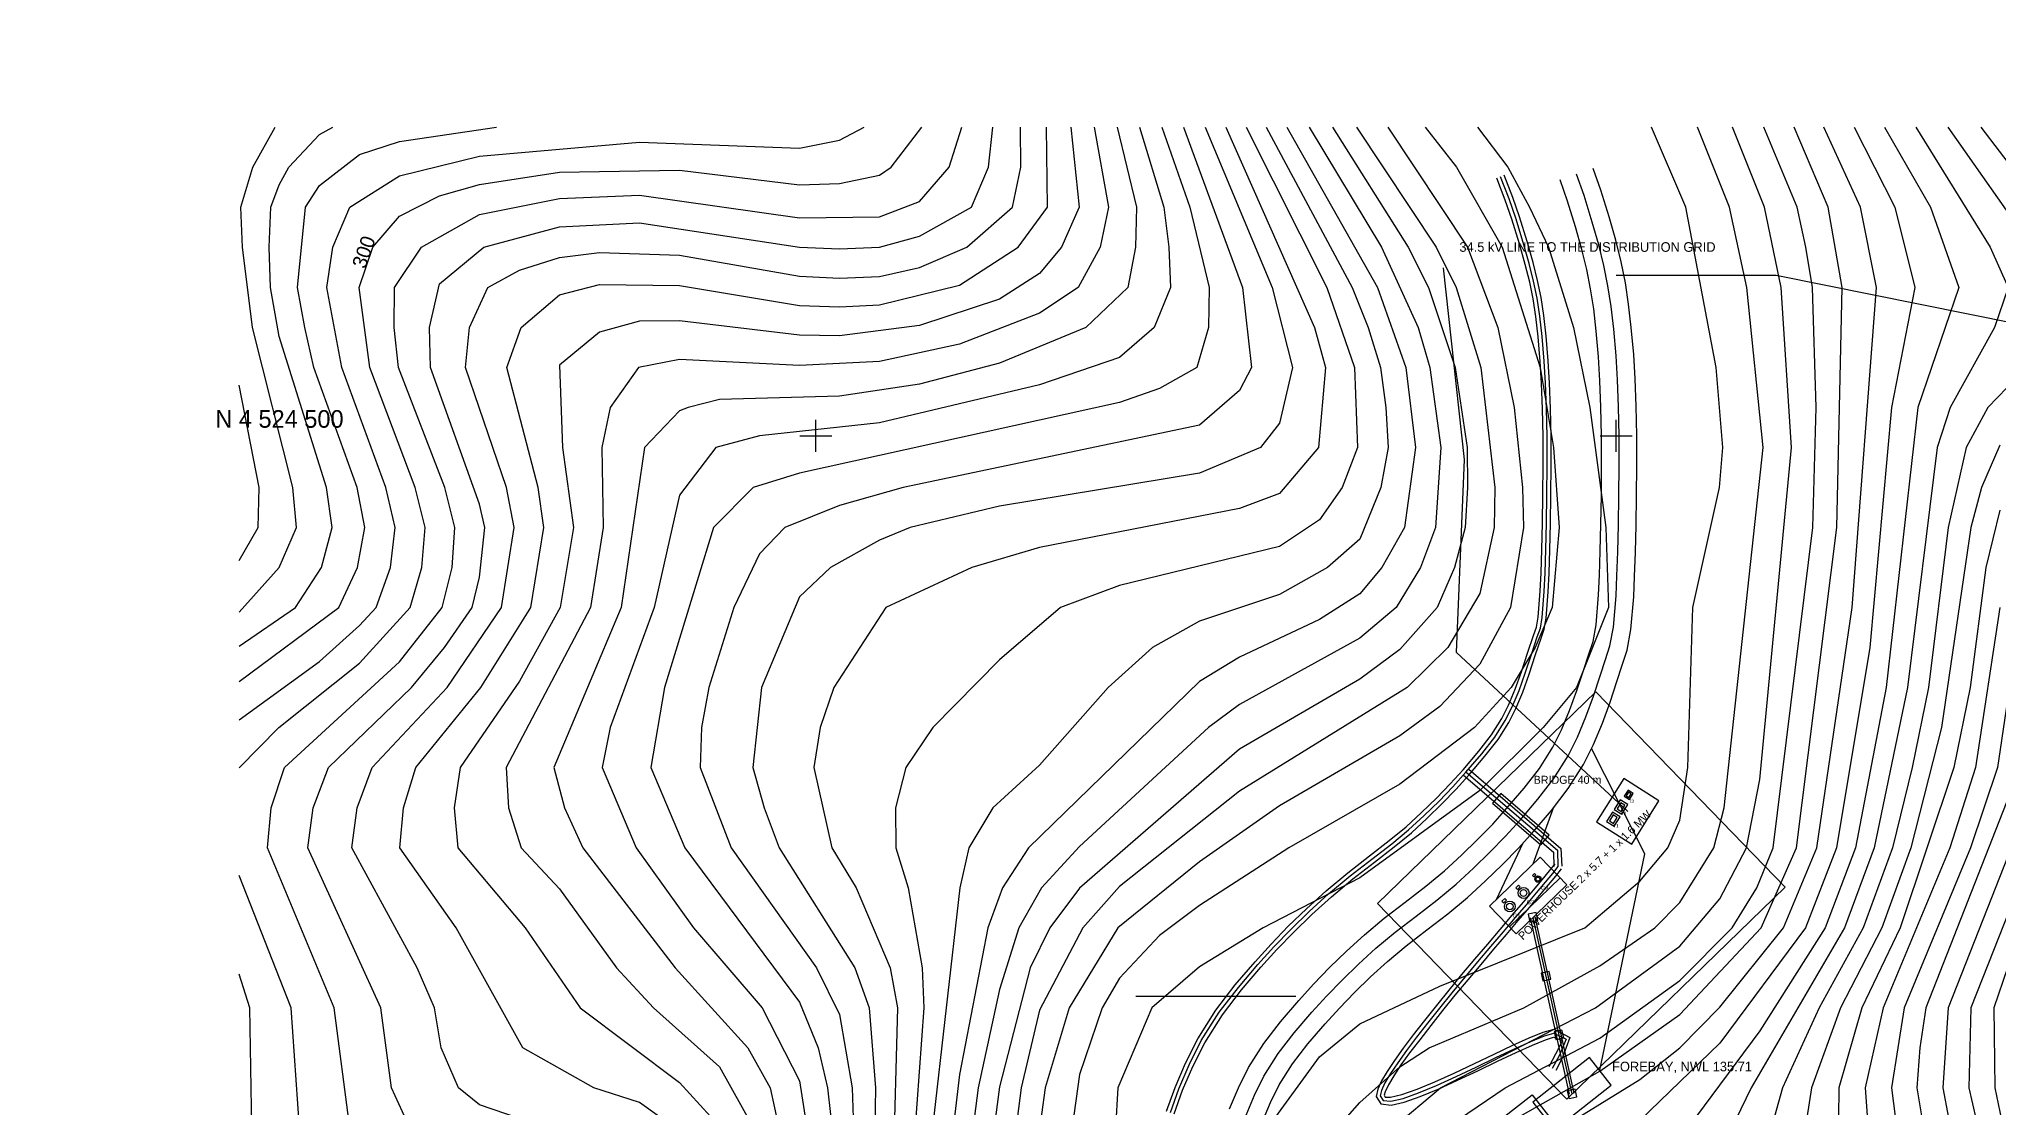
# Model space of a CAD drawing. Header units: metres. Extents: x 487515 to 493460, y 4520543 to 4524748.
# Drawn here: x 487515 to 488739, y 4524080 to 4524748 of the extents above; entities that cross this region are included whole.
import ezdxf
from ezdxf.enums import TextEntityAlignment as Align

# ---------------------------------------------------------------- set-up
doc = ezdxf.new("R2010")
doc.units = ezdxf.units.M
for name, color, linetype in [('CARRIAGEWAY-EDGE', 41, 'Continuous'), ('EOT-CRANE-RAIL', 8, 'Continuous'), ('EXPROPRIATION-BOUNDARY', 1, 'Continuous'), ('GENERATING-UNITS', 1, 'Continuous'), ('GRID-COORDINATES', 8, 'Continuous'), ('HEADRACE-CHANNEL', 5, 'Continuous'), ('OHL-34.5KV', 6, 'Continuous'), ('PENSTOCK', 6, 'Continuous'), ('POWERHOUSE-BUILDING', 2, 'Continuous'), ('RIVER-AXIS', 150, 'Continuous'), ('RIVER-WATER-EDGE', 150, 'Continuous'), ('ROAD-ACCESS', 41, 'Continuous'), ('SPILLWAY-CHANNEL', 5, 'Continuous'), ('STEP-UP-TRANSFORMERS', 2, 'Continuous'), ('STREAM', 150, 'Continuous'), ('SWITCHYARD-FENCE', 3, 'Continuous'), ('TAILRACE', 5, 'Continuous'), ('TOPO-CONTOUR-MAJOR', 8, 'Continuous'), ('TOPO-CONTOUR-MINOR', 252, 'Continuous'), ('TOPO-TEXT', 8, 'Continuous')]:
    doc.layers.add(name, color=color, linetype=linetype)

# ---------------------------------------------------------------- blocks, each defined once
blk = doc.blocks.new('ANCHOR_BLOCK')
blk.add_lwpolyline([(-2.5, -2.5), (2.5, -2.5), (2.5, 2.5), (-2.5, 2.5)], close=True)
blk = doc.blocks.new('GENERATOR_UNIT_5.7MW_FRANCIS')
blk.add_lwpolyline([(-1.2, 4.2), (1.2, 4.2), (1.2, 5.8), (-1.2, 5.8)], close=True)
for radius in [3.4, 2.1]:
    blk.add_circle((0, 0), radius)
blk = doc.blocks.new('GENERATOR_UNIT_1.6MW_FRANCIS')
blk.add_lwpolyline([(-0.8, 2.8), (0.8, 2.8), (0.8, 4), (-0.8, 4)], close=True)
for radius in [2, 1.2]:
    blk.add_circle((0, 0), radius)
blk = doc.blocks.new('TRAFO_6.3-34.5KV_8MVA')
for points in [[(-3.5, -2.75), (3.5, -2.75), (3.5, 2.75), (-3.5, 2.75)], [(-2.25, -1.5), (2.25, -1.5), (2.25, 1.5), (-2.25, 1.5)]]:
    blk.add_lwpolyline(points, close=True)
blk = doc.blocks.new('TRAFO_6.3-34.5KV_2MVA')
for points in [[(-2.25, -1.9), (2.25, -1.9), (2.25, 1.9), (-2.25, 1.9)], [(-1.4, -1), (1.4, -1), (1.4, 1), (-1.4, 1)]]:
    blk.add_lwpolyline(points, close=True)
blk = doc.blocks.new('ROAD_BRIDGE_40M')
blk.add_lwpolyline([(-4, -20), (4, -20), (4, 20), (-4, 20)], close=True)

msp = doc.modelspace()

# ---------------------------------------------------------------- linework, layer by layer
at = {"layer": 'CARRIAGEWAY-EDGE'}
for points in [[(488219.1, 4524078.1), (488224.5, 4524093), (488230.9, 4524108.1), (488238.7, 4524123.4), (488250, 4524141.3), (488262, 4524157), (488274.4, 4524171.4), (488284.4, 4524182.5), (488295.2, 4524193.6), (488306.5, 4524204.6), (488318.8, 4524215.8), (488332.3, 4524227.1), (488346, 4524237.6), (488358.3, 4524247.1), (488368.8, 4524255.8), (488378.4, 4524264.6), (488387.7, 4524273.6), (488396.3, 4524282.5), (488404.4, 4524291.4), (488414.3, 4524302.9), (488422.2, 4524313.1), (488428.7, 4524323.4), (488432.8, 4524331.7), (488437, 4524341.7), (488441, 4524352.6), (488444.9, 4524364.8), (488448.4, 4524375.2), (488450.2, 4524380.5), (488451.4, 4524386.7), (488452.6, 4524402.9), (488453.1, 4524414.4), (488453.6, 4524429), (488454, 4524445.4), (488454.3, 4524463.1), (488454.4, 4524481.4), (488454.4, 4524499.5), (488454.1, 4524516.8), (488453.5, 4524532.7), (488452.6, 4524546.4), (488451.3, 4524561.7), (488449.8, 4524574.5), (488448.1, 4524585.5), (488446.1, 4524595.9), (488443.3, 4524607), (488439.6, 4524619.9), (488434.9, 4524635.2), (488430.7, 4524647.1), (488425.4, 4524660.9)], [(488223.8, 4524076.5), (488229.2, 4524091.2), (488235.5, 4524106), (488243, 4524120.9), (488254.1, 4524138.4), (488265.9, 4524153.9), (488278.1, 4524168.1), (488288, 4524179.1), (488298.7, 4524190), (488309.9, 4524200.9), (488322.1, 4524212), (488335.5, 4524223.2), (488349, 4524233.7), (488361.4, 4524243.2), (488372.1, 4524252), (488381.8, 4524260.9), (488391.2, 4524270), (488399.9, 4524279.1), (488408.1, 4524288.1), (488418.1, 4524299.8), (488426.3, 4524310.3), (488433, 4524320.9), (488437.4, 4524329.6), (488441.7, 4524339.9), (488445.7, 4524351), (488449.6, 4524363.3), (488453.1, 4524373.6), (488455.1, 4524379.3), (488456.3, 4524386.1), (488457.6, 4524402.6), (488458.1, 4524414.2), (488458.6, 4524428.8), (488459, 4524445.3), (488459.3, 4524463.1), (488459.4, 4524481.4), (488459.4, 4524499.6), (488459.1, 4524517), (488458.5, 4524532.9), (488457.6, 4524546.8), (488456.3, 4524562.2), (488454.8, 4524575.1), (488453.1, 4524586.4), (488450.9, 4524597), (488448.1, 4524608.3), (488444.4, 4524621.4), (488439.6, 4524636.7), (488435.4, 4524648.9), (488430.1, 4524662.7)], [(488408, 4524291.8), (488465.5, 4524242.2), (488466.2, 4524231.1)], [(488404.7, 4524288), (488461, 4524240), (488461.2, 4524230.9)], [(488461.7, 4524232.6), (488458.2, 4524228.2), (488453.7, 4524222.7), (488448.2, 4524216.1), (488441.9, 4524208.7), (488434.9, 4524200.5), (488427.4, 4524191.7), (488419.6, 4524182.5), (488411.6, 4524173), (488403.5, 4524163.4), (488395.5, 4524153.7), (488387.7, 4524144.1), (488380.2, 4524134.8), (488373.3, 4524125.9), (488367, 4524117.5), (488361.5, 4524109.8), (488356.9, 4524102.9), (488353.4, 4524097), (488351.1, 4524091.9), (488350.2, 4524087.3), (488353, 4524082.7), (488359.5, 4524081.9), (488367.6, 4524083.7), (488377.5, 4524087.2), (488388.8, 4524091.9), (488401, 4524097.4), (488413.6, 4524103.4), (488426, 4524109.3), (488437.6, 4524114.8), (488447.8, 4524119.4), (488456, 4524122.8), (488460.9, 4524124.3), (488466.5, 4524122.3), (488462.1, 4524113.8), (488457.9, 4524105.9)], [(488465.7, 4524229.5), (488462.1, 4524225), (488457.5, 4524219.5), (488452, 4524212.9), (488445.7, 4524205.4), (488438.7, 4524197.3), (488431.3, 4524188.5), (488423.4, 4524179.3), (488415.4, 4524169.8), (488407.3, 4524160.2), (488399.3, 4524150.5), (488391.6, 4524141), (488384.2, 4524131.7), (488377.3, 4524122.8), (488371, 4524114.6), (488365.6, 4524107), (488361.2, 4524100.3), (488357.9, 4524094.6), (488355.8, 4524090.3), (488355.1, 4524088.1), (488355.7, 4524086.9), (488359.1, 4524086.9), (488366.2, 4524088.5), (488375.7, 4524091.8), (488386.8, 4524096.5), (488398.9, 4524101.9), (488411.5, 4524107.9), (488423.8, 4524113.8), (488435.5, 4524119.3), (488445.8, 4524124), (488454.4, 4524127.5), (488461.3, 4524129.3), (488471.1, 4524124.1), (488466.6, 4524111.6), (488462.3, 4524103.6)]]:
    msp.add_lwpolyline(points, dxfattribs=at)
at = {"layer": 'EOT-CRANE-RAIL'}
msp.add_line((488433.4, 4524193.3), (488465, 4524223.9), dxfattribs=at)
at = {"layer": 'EXPROPRIATION-BOUNDARY'}
msp.add_lwpolyline([(488469.3, 4524085.7), (488605.7, 4524218), (488487.3, 4524340), (488350.9, 4524207.8)], close=True, dxfattribs=at)
msp.add_lwpolyline([(488428.6, 4524073.6), (488447.5, 4524088.4), (488466, 4524064.9)], dxfattribs=at)
at = {"layer": 'GRID-COORDINATES'}
for p, q in [((488000, 4524490), (488000, 4524510)), ((488500, 4524490), (488500, 4524510)), ((487990, 4524500), (488010, 4524500)), ((488490, 4524500), (488510, 4524500))]:
    msp.add_line(p, q, dxfattribs=at)
at = {"layer": 'HEADRACE-CHANNEL'}
msp.add_lwpolyline([(488461.6, 4524066.5), (488496.9, 4524094.4), (488483.3, 4524111.6), (488448, 4524083.7)], close=True, dxfattribs=at)
at = {"layer": 'OHL-34.5KV'}
msp.add_lwpolyline([(488507.3, 4524265.4), (488400.2, 4524364.7), (488405.2, 4524485.1), (488392.1, 4524604.9)], dxfattribs=at)
at = {"layer": 'PENSTOCK'}
for p, q in [((488471, 4524088.7), (488446.6, 4524198.9)), ((488472.5, 4524089), (488448.1, 4524199.2)), ((488473.9, 4524089.4), (488449.5, 4524199.6))]:
    msp.add_line(p, q, dxfattribs=at)
at = {"layer": 'POWERHOUSE-BUILDING'}
msp.add_lwpolyline([(488437.6, 4524189), (488469.2, 4524219.6), (488452.5, 4524236.8), (488420.9, 4524206.2)], close=True, dxfattribs=at)
at = {"layer": 'RIVER-AXIS'}
msp.add_lwpolyline([(488268.8, 4524075.6), (488274.1, 4524088.2), (488280, 4524100), (488288.9, 4524114.1), (488298.9, 4524127), (488310, 4524140), (488319.1, 4524150), (488328.8, 4524160), (488339.1, 4524170), (488350, 4524180), (488362, 4524190), (488375, 4524200), (488388, 4524210), (488400, 4524220), (488410.9, 4524230), (488421.2, 4524240), (488430.9, 4524250), (488440, 4524260), (488451.1, 4524273), (488461.1, 4524285.9), (488470, 4524300), (488475.9, 4524311.8), (488481.2, 4524324.4), (488485.9, 4524337.3), (488490, 4524350), (488493.4, 4524360.2), (488496.2, 4524368.8), (488498.4, 4524380.5), (488500, 4524400), (488500.5, 4524412.6), (488501.1, 4524427.6), (488501.5, 4524444.4), (488501.8, 4524462.6), (488501.9, 4524481.3), (488501.9, 4524500), (488501.5, 4524518.1), (488500.9, 4524535), (488500, 4524550), (488498.5, 4524566.5), (488496.9, 4524580.8), (488494.9, 4524593.7), (488492.4, 4524606.3), (488489.2, 4524619.2), (488485.1, 4524633.5), (488480, 4524650), (488475.3, 4524663.4)], dxfattribs=at)
at = {"layer": 'RIVER-WATER-EDGE'}
for points in [[(488258.5, 4524079.6), (488264.1, 4524092.8), (488270.4, 4524105.4), (488279.9, 4524120.4), (488290.4, 4524134), (488301.7, 4524147.3), (488311, 4524157.5), (488321, 4524167.8), (488331.5, 4524178), (488342.8, 4524188.3), (488355.2, 4524198.6), (488368.3, 4524208.7), (488381.1, 4524218.6), (488392.8, 4524228.3), (488403.4, 4524238), (488413.5, 4524247.8), (488422.9, 4524257.5), (488431.7, 4524267.3), (488442.6, 4524279.9), (488452.1, 4524292.2), (488460.4, 4524305.4), (488466, 4524316.4), (488471, 4524328.4), (488475.5, 4524340.8), (488479.6, 4524353.4), (488483, 4524363.6), (488485.6, 4524371.5), (488487.5, 4524381.9), (488489, 4524400.7), (488489.6, 4524413), (488490.1, 4524427.9), (488490.5, 4524444.7), (488490.8, 4524462.7), (488490.9, 4524481.3), (488490.9, 4524499.9), (488490.5, 4524517.8), (488489.9, 4524534.4), (488489, 4524549.2), (488487.6, 4524565.4), (488486, 4524579.3), (488484.1, 4524591.8), (488481.7, 4524603.9), (488478.6, 4524616.4), (488474.6, 4524630.4), (488469.6, 4524646.6), (488465, 4524659.8)], [(488279, 4524071.6), (488284, 4524083.6), (488289.6, 4524094.6), (488297.9, 4524107.8), (488307.4, 4524120.1), (488318.3, 4524132.7), (488327.1, 4524142.5), (488336.5, 4524152.2), (488346.6, 4524162), (488357.2, 4524171.7), (488368.9, 4524181.4), (488381.7, 4524191.3), (488394.8, 4524201.4), (488407.2, 4524211.7), (488418.5, 4524222), (488429, 4524232.2), (488439, 4524242.5), (488448.3, 4524252.7), (488459.6, 4524266), (488470.1, 4524279.6), (488479.6, 4524294.6), (488485.9, 4524307.2), (488491.5, 4524320.4), (488496.3, 4524333.7), (488500.4, 4524346.6), (488503.9, 4524356.7), (488506.9, 4524366), (488509.3, 4524379), (488511, 4524399.3), (488511.5, 4524412.1), (488512.1, 4524427.2), (488512.5, 4524444.2), (488512.8, 4524462.4), (488512.9, 4524481.3), (488512.9, 4524500.1), (488512.5, 4524518.4), (488511.9, 4524535.5), (488511, 4524550.8), (488509.5, 4524567.6), (488507.8, 4524582.2), (488505.8, 4524595.6), (488503.2, 4524608.7), (488499.8, 4524622.1), (488495.7, 4524636.7), (488490.4, 4524653.4), (488485.7, 4524667)]]:
    msp.add_lwpolyline(points, dxfattribs=at)
at = {"layer": 'ROAD-ACCESS'}
for points in [[(488221.5, 4524077.3), (488226.9, 4524092.1), (488233.2, 4524107.1), (488240.8, 4524122.2), (488252, 4524139.9), (488264, 4524155.4), (488276.2, 4524169.8), (488286.2, 4524180.8), (488296.9, 4524191.8), (488308.2, 4524202.8), (488320.4, 4524213.9), (488333.9, 4524225.1), (488347.5, 4524235.6), (488359.8, 4524245.1), (488370.4, 4524253.9), (488380.1, 4524262.8), (488389.4, 4524271.8), (488398.1, 4524280.8), (488406.2, 4524289.8), (488416.2, 4524301.4), (488424.2, 4524311.7), (488430.8, 4524322.2), (488435.1, 4524330.7), (488439.4, 4524340.8), (488443.3, 4524351.8), (488447.3, 4524364.1), (488450.7, 4524374.4), (488452.7, 4524379.9), (488453.8, 4524386.4), (488455.1, 4524402.8), (488455.6, 4524414.3), (488456.1, 4524428.9), (488456.5, 4524445.4), (488456.8, 4524463.1), (488456.9, 4524481.4), (488456.9, 4524499.5), (488456.6, 4524516.9), (488456, 4524532.8), (488455.1, 4524546.6), (488453.8, 4524561.9), (488452.3, 4524574.8), (488450.6, 4524585.9), (488448.5, 4524596.5), (488445.7, 4524607.7), (488442, 4524620.7), (488437.3, 4524635.9), (488433.1, 4524648), (488427.8, 4524661.8)], [(488406.4, 4524289.9), (488463.3, 4524241.1), (488463.7, 4524231)], [(488463.7, 4524231), (488460.2, 4524226.6), (488455.6, 4524221.1), (488450.1, 4524214.5), (488443.8, 4524207.1), (488436.8, 4524198.9), (488429.4, 4524190.1), (488421.5, 4524180.9), (488413.5, 4524171.4), (488405.4, 4524161.8), (488397.4, 4524152.1), (488389.6, 4524142.5), (488382.2, 4524133.2), (488375.3, 4524124.4), (488369, 4524116), (488363.6, 4524108.4), (488359.1, 4524101.6), (488355.6, 4524095.8), (488353.5, 4524091.1), (488352.7, 4524087.7), (488354.4, 4524084.8), (488359.3, 4524084.4), (488366.9, 4524086.1), (488376.6, 4524089.5), (488387.8, 4524094.2), (488400, 4524099.7), (488412.5, 4524105.6), (488424.9, 4524111.6), (488436.5, 4524117.1), (488446.8, 4524121.7), (488455.2, 4524125.1), (488461.1, 4524126.8), (488468.8, 4524123.2), (488464.4, 4524112.7), (488460.1, 4524104.7)]]:
    msp.add_lwpolyline(points, dxfattribs=at)
at = {"layer": 'SPILLWAY-CHANNEL'}
msp.add_lwpolyline([(488489.7, 4524102.7), (488517.9, 4524238.8), (488484.6, 4524304.6)], dxfattribs=at)
at = {"layer": 'STREAM'}
for points in [[(488850, 4524550), (488775, 4524562.5), (488750, 4524570), (488600, 4524600), (488500, 4524600)], [(488200, 4524150), (488300, 4524150)]]:
    msp.add_lwpolyline(points, dxfattribs=at)
at = {"layer": 'SWITCHYARD-FENCE'}
msp.add_lwpolyline([(488509.8, 4524245), (488526.8, 4524272), (488504.9, 4524285.9), (488487.8, 4524258.9)], close=True, dxfattribs=at)
at = {"layer": 'TAILRACE'}
for p, q in [((488448.2, 4524232.7), (488460.9, 4524267.6)), ((488425.2, 4524210.4), (488442, 4524245.8))]:
    msp.add_line(p, q, dxfattribs=at)
at = {"layer": 'TOPO-CONTOUR-MAJOR'}
for points in [[(487639.8, 4524292.5), (487664.4, 4524317.7), (487714.8, 4524357.9), (487746.6, 4524392.7), (487753.8, 4524417.7), (487755.9, 4524442.7), (487749.7, 4524467.7), (487721.4, 4524542.7), (487714.6, 4524592.7), (487723.3, 4524617.7), (487739.8, 4524637.2), (487764.8, 4524649.9), (487789.8, 4524657), (487839.8, 4524664.6), (487914.8, 4524665.9), (487989.8, 4524656.8), (488014.8, 4524657.5), (488039.8, 4524662.8), (488047, 4524667.7), (488066.3, 4524692.7)], [(488159.3, 4524692.7), (488164.6, 4524642.7), (488153.4, 4524617.7), (488139.8, 4524601.4), (488114.8, 4524585.4), (488064.8, 4524568.8), (488014.8, 4524562.5), (487989.8, 4524562.8), (487914.8, 4524571.8), (487889.8, 4524571.5), (487864.8, 4524564.8), (487839.8, 4524544), (487841.8, 4524492.7), (487848.5, 4524442.7), (487840.2, 4524392.7), (487814.8, 4524346.8), (487777.8, 4524292.7), (487774.1, 4524267.7), (487776.3, 4524242.7), (487818.3, 4524192.7), (487852.8, 4524142.7), (487914.8, 4524096.1), (487940.6, 4524067.7)], [(488229.7, 4524692.7), (488266.5, 4524592.7), (488272.3, 4524542.7), (488264.8, 4524528.2), (488239.8, 4524506.7), (488054.6, 4524467.7), (488014.8, 4524456.5), (487980.6, 4524442.7), (487964.8, 4524426.3), (487948.8, 4524392.7), (487933.1, 4524342.7), (487928.6, 4524317.7), (487927.8, 4524292.7), (487947.2, 4524242.7), (488000.4, 4524167.7), (488014.8, 4524138.5), (488022.7, 4524092.7), (488024.3, 4524042.7)], [(488294.3, 4524692.7), (488351, 4524592.7), (488368.7, 4524542.7), (488374.6, 4524492.7), (488367.8, 4524442.7), (488353.6, 4524417.7), (488339.8, 4524401.2), (488314.8, 4524385.2), (488264.8, 4524361.8), (488239.8, 4524346.5), (488132.8, 4524242.7), (488116.7, 4524217.7), (488107.5, 4524192.7), (488089.8, 4524101), (488082.9, 4524042.7)], [(488380.8, 4524692.7), (488400.4, 4524667.7), (488428.9, 4524617.7), (488452.5, 4524542.7), (488461, 4524492.7), (488464.5, 4524442.7), (488460, 4524392.7), (488449.5, 4524367.7), (488434.4, 4524342.7), (488411.5, 4524317.7), (488364.8, 4524282.3), (488295.5, 4524242.7), (488239.8, 4524206.6), (488214.8, 4524187.8), (488189.8, 4524161.3), (488178.9, 4524142.7), (488164.8, 4524101.1), (488156.7, 4524042.7)], [(488326, 4524067.7), (488339.8, 4524083.5), (488364.8, 4524105.9), (488383.3, 4524117.7), (488442.4, 4524142.7), (488489.8, 4524169), (488524.2, 4524192.7), (488539.8, 4524208.5), (488561, 4524242.7), (488567.5, 4524267.7), (488591.8, 4524492.7), (488581.7, 4524592.7), (488570.9, 4524642.7), (488550.9, 4524692.7)], [(488648.7, 4524692.7), (488674.2, 4524642.7), (488686.7, 4524592.7), (488672.1, 4524517.7), (488658.6, 4524367.7), (488637.7, 4524242.7), (488618.3, 4524192.7), (488564.8, 4524120.6), (488514.8, 4524072.3)], [(487639.8, 4524422.1), (487651.6, 4524442.7), (487652.1, 4524467.7), (487639.8, 4524531.6)], [(488739.8, 4524453.6), (488731, 4524417.7), (488721.2, 4524342.7), (488711, 4524292.7), (488677.5, 4524192.7), (488653.6, 4524142.7), (488639.2, 4524092.7), (488638.4, 4524017.7), (488625.9, 4523942.7), (488638.7, 4523892.7), (488665.6, 4523842.7), (488739.8, 4523746.2)], [(488781, 4524292.7), (488721.6, 4524142.7), (488720.4, 4524092.7), (488731.8, 4524042.7), (488738.5, 4523992.7), (488743.5, 4523892.7)], [(487677.3, 4524067.7), (487672.1, 4524142.7), (487639.8, 4524225.3)]]:
    msp.add_lwpolyline(points, dxfattribs=at)
at = {"layer": 'TOPO-CONTOUR-MINOR'}
for points in [[(487639.8, 4524322.6), (487689.8, 4524359.1), (487714.8, 4524381.4), (487725.3, 4524392.7), (487734.2, 4524417.7), (487737.1, 4524442.7), (487731.4, 4524467.7), (487703.8, 4524542.7), (487694.5, 4524592.7), (487698.2, 4524617.7), (487708.8, 4524642.7), (487739.8, 4524662.3), (487789.8, 4524674.6), (487889.8, 4524683.4), (487989.8, 4524679.6), (488014.8, 4524684.7), (488030.2, 4524692.7)], [(487639.8, 4524346.6), (487701.9, 4524392.7), (487713.6, 4524417.7), (487718.2, 4524442.7), (487713.4, 4524467.7), (487686.4, 4524542.7), (487680.7, 4524567.7), (487676.2, 4524592.7), (487681.2, 4524642.7), (487689.8, 4524656.4), (487714.8, 4524675.7), (487739.8, 4524683.8), (487800.5, 4524692.7)], [(487639.8, 4524368.6), (487675, 4524392.7), (487691.1, 4524417.7), (487697.9, 4524442.7), (487694.2, 4524467.7), (487664.8, 4524561.9), (487659.3, 4524592.7), (487658.5, 4524617.7), (487659.4, 4524642.7), (487664.8, 4524656.8), (487670.8, 4524667.7), (487689.8, 4524688.1), (487698.3, 4524692.7)], [(487639.8, 4524389.8), (487664.8, 4524417.7), (487675.5, 4524442.7), (487673.3, 4524467.7), (487648, 4524567.7), (487641.7, 4524617.7), (487640.7, 4524642.7), (487648.2, 4524667.7), (487662.2, 4524692.7)], [(487708.8, 4524067.7), (487699, 4524142.7), (487657.5, 4524242.7), (487659.8, 4524267.7), (487668.1, 4524292.7), (487739.8, 4524358.9), (487766.5, 4524392.7), (487772.7, 4524417.7), (487774.5, 4524442.7), (487768.3, 4524467.7), (487739.2, 4524542.7), (487736.5, 4524567.7), (487736.8, 4524592.7), (487753.7, 4524617.7), (487789.8, 4524638.2), (487839.8, 4524648.2), (487889.8, 4524650.2), (487989.8, 4524636.2), (488039.8, 4524636.8), (488064.8, 4524646.3), (488083.4, 4524667.7), (488091.2, 4524692.7)], [(487746.4, 4524067.7), (487734.8, 4524092.7), (487728.2, 4524142.7), (487682.7, 4524242.7), (487686, 4524267.7), (487695.6, 4524292.7), (487747.4, 4524342.7), (487768.1, 4524367.7), (487785.2, 4524392.7), (487789.8, 4524411.6), (487793.1, 4524442.7), (487789.8, 4524457.3), (487759.3, 4524542.7), (487758.7, 4524567.7), (487764.8, 4524595), (487792.5, 4524617.7), (487839.8, 4524630.6), (487889.8, 4524632.9), (487989.8, 4524617.9), (488014.8, 4524616.7), (488039.8, 4524617.9), (488064.8, 4524624.6), (488097.2, 4524642.7), (488107.9, 4524667.7), (488110.6, 4524692.7)], [(487814.8, 4524073.5), (487789.8, 4524082.1), (487776.8, 4524092.7), (487766, 4524117.7), (487761.8, 4524142.7), (487751, 4524167.7), (487710, 4524242.7), (487713.4, 4524267.7), (487722.7, 4524292.7), (487769.6, 4524342.7), (487803.7, 4524392.7), (487811.6, 4524442.7), (487806.8, 4524467.7), (487781.2, 4524542.7), (487783.6, 4524567.7), (487795, 4524592.7), (487814.8, 4524603.4), (487839.8, 4524611.4), (487864.8, 4524614.5), (487914.8, 4524612.7), (487989.8, 4524599.6), (488014.8, 4524598.4), (488039.8, 4524599.5), (488064.8, 4524605.1), (488094.4, 4524617.7), (488122.9, 4524642.7), (488128.1, 4524667.7), (488127.9, 4524692.7)], [(487914.8, 4524065.7), (487889.8, 4524083.5), (487861.3, 4524092.7), (487817, 4524117.7), (487775.3, 4524192.7), (487740.1, 4524242.7), (487742.3, 4524267.7), (487750, 4524292.7), (487790.7, 4524342.7), (487822, 4524392.7), (487830, 4524442.7), (487826.5, 4524467.7), (487807, 4524542.7), (487815.8, 4524567.7), (487839.8, 4524588), (487864.8, 4524594.4), (487914.8, 4524593.8), (487989.8, 4524581.3), (488014.8, 4524580.5), (488039.8, 4524581.7), (488089.8, 4524594.1), (488126.5, 4524617.7), (488144.8, 4524642.7), (488144.1, 4524692.7)], [(488173.9, 4524692.7), (488182.9, 4524642.7), (488177.6, 4524617.7), (488163.9, 4524592.7), (488139.8, 4524576.6), (488089.8, 4524557.2), (488039.8, 4524546.3), (487989.8, 4524543.9), (487914.8, 4524547.6), (487889.3, 4524542.7), (487871.6, 4524517.7), (487866.2, 4524492.7), (487867.2, 4524442.7), (487859.2, 4524392.7), (487806.5, 4524292.7), (487808, 4524267.7), (487815.9, 4524242.7), (487839.8, 4524217), (487875.4, 4524167.7), (487898.5, 4524142.7), (487939.8, 4524105.9), (487961, 4524067.7)], [(488188.2, 4524692.7), (488200.4, 4524642.7), (488199.8, 4524617.7), (488194.9, 4524592.7), (488168.8, 4524567.7), (488114.8, 4524545.4), (488064.8, 4524532.2), (488014.8, 4524524.8), (487939.8, 4524522.6), (487920.3, 4524517.7), (487914.8, 4524515.6), (487893, 4524492.7), (487878.4, 4524392.7), (487836.3, 4524292.7), (487843, 4524267.7), (487854.4, 4524242.7), (487912.2, 4524167.7), (487957.5, 4524117.7), (487971.5, 4524092.7), (487993.2, 4523992.7)], [(488202.2, 4524692.7), (488217.4, 4524642.7), (488220.5, 4524617.7), (488221.7, 4524592.7), (488211.4, 4524567.7), (488189.8, 4524548.8), (488139.8, 4524531.8), (488039.8, 4524508.1), (487964.8, 4524500), (487937.5, 4524492.7), (487914.8, 4524463), (487899, 4524392.7), (487871.5, 4524317.7), (487866.5, 4524292.7), (487887.8, 4524242.7), (487923.5, 4524192.7), (487966.4, 4524142.7), (487989.8, 4524097.1), (488006, 4523992.7)], [(488216.1, 4524692.7), (488233.6, 4524642.7), (488245.7, 4524592.7), (488245.4, 4524567.7), (488238.1, 4524542.7), (488214.8, 4524529.5), (488189.8, 4524520.7), (487989.8, 4524476.7), (487960.8, 4524467.7), (487936, 4524442.7), (487905.4, 4524342.7), (487896.9, 4524292.7), (487918.1, 4524242.7), (487989.8, 4524146.2), (488001.4, 4524117.7), (488007.4, 4524092.7), (488018.6, 4523992.7)], [(488243.2, 4524692.7), (488285.2, 4524592.7), (488297.9, 4524542.7), (488289.8, 4524507.8), (488277.9, 4524492.7), (488239.8, 4524476.6), (488114.8, 4524456.1), (488059, 4524442.7), (488039.8, 4524434.8), (488009.1, 4524417.7), (487989.8, 4524399.4), (487966.1, 4524342.7), (487960.6, 4524292.7), (487967.7, 4524267.7), (487977, 4524242.7), (488024.4, 4524167.7), (488033.3, 4524142.7), (488037.2, 4524092.7), (488036.5, 4524042.7)], [(488256.1, 4524692.7), (488311.6, 4524567.7), (488318.5, 4524542.7), (488314.1, 4524492.7), (488289.8, 4524464), (488264.8, 4524454.6), (488139.8, 4524430.2), (488097.5, 4524417.7), (488043.8, 4524392.7), (488011.2, 4524342.7), (488002.7, 4524317.7), (487998.7, 4524292.7), (488010, 4524242.7), (488025.2, 4524217.7), (488046.5, 4524167.7), (488051, 4524142.7), (488048.4, 4524042.7)], [(488268.9, 4524692.7), (488319.3, 4524592.7), (488336.5, 4524542.7), (488338.5, 4524492.7), (488328.8, 4524467.7), (488314.8, 4524447.4), (488289.8, 4524430.8), (488189.8, 4524406.4), (488152.9, 4524392.7), (488114.8, 4524360.1), (488073.1, 4524317.7), (488056.3, 4524292.7), (488049.7, 4524267.7), (488050, 4524242.7), (488057.8, 4524217.7), (488066.4, 4524167.7), (488067.4, 4524142.7), (488060.1, 4524042.7)], [(488281.4, 4524692.7), (488335.1, 4524592.7), (488345.1, 4524567.7), (488352.9, 4524542.7), (488356.1, 4524517.7), (488357.5, 4524492.7), (488353, 4524467.7), (488339.8, 4524435.5), (488319.6, 4524417.7), (488289.8, 4524400.9), (488239.8, 4524384.1), (488210.4, 4524367.7), (488182.6, 4524342.7), (488139.8, 4524294.2), (488110.5, 4524267.7), (488095.7, 4524242.7), (488090, 4524217.7), (488073, 4524067.7)], [(488308.2, 4524692.7), (488353.4, 4524617.7), (488376.4, 4524567.7), (488383.7, 4524542.7), (488390.6, 4524492.7), (488387.2, 4524442.7), (488377.8, 4524417.7), (488362.6, 4524392.7), (488339.8, 4524373.5), (488264.8, 4524332.1), (488245.4, 4524317.7), (488164.8, 4524243.4), (488140.9, 4524217.7), (488126.9, 4524192.7), (488114.8, 4524154.2), (488101.5, 4524092.7), (488094.9, 4524042.7)], [(488322.8, 4524692.7), (488370.2, 4524617.7), (488382.9, 4524592.7), (488399.4, 4524542.7), (488406.9, 4524492.7), (488407.2, 4524467.7), (488405.8, 4524442.7), (488399.1, 4524417.7), (488388.3, 4524392.7), (488364.8, 4524366.4), (488339.8, 4524347.9), (488264.8, 4524304.3), (488164.8, 4524217.4), (488146.2, 4524192.7), (488134, 4524167.7), (488114.8, 4524093.3), (488108, 4524042.7)], [(488337.9, 4524692.7), (488387.5, 4524617.7), (488400, 4524592.7), (488415.4, 4524542.7), (488424.3, 4524467.7), (488423.9, 4524442.7), (488414.8, 4524401.5), (488394.8, 4524367.7), (488369.5, 4524342.7), (488264.8, 4524278), (488189.8, 4524218.4), (488166.8, 4524192.7), (488139.8, 4524141.3), (488128.4, 4524092.7), (488121.8, 4524042.7)], [(488357.3, 4524692.7), (488407.2, 4524617.7), (488426.1, 4524567.7), (488436.4, 4524517.7), (488441.6, 4524467.7), (488442.1, 4524442.7), (488434, 4524392.7), (488414.8, 4524357.3), (488389.8, 4524330.8), (488364.8, 4524312.5), (488289.8, 4524268.9), (488239.8, 4524233.8), (488188.8, 4524192.7), (488158.2, 4524142.7), (488143.2, 4524092.7), (488136.5, 4524042.7)], [(488413.4, 4524692.7), (488432.4, 4524667.7), (488446, 4524642.7), (488457.7, 4524617.7), (488473.5, 4524567.7), (488483.6, 4524517.7), (488493.5, 4524442.7), (488495.3, 4524392.7), (488475.2, 4524342.7), (488454.4, 4524317.7), (488414.8, 4524278.4), (488339.8, 4524223.8), (488279.6, 4524192.7), (488239.8, 4524168.3), (488209.9, 4524142.7), (488188.7, 4524092.7), (488185.7, 4524042.7)], [(488282.4, 4524067.7), (488314.8, 4524112.1), (488339.8, 4524132.6), (488389.8, 4524156.3), (488480.4, 4524192.7), (488514.8, 4524221.8), (488532.4, 4524242.7), (488539.8, 4524260), (488544.8, 4524292.7), (488548, 4524392.7), (488564.6, 4524467.7), (488566.7, 4524492.7), (488562.6, 4524542.7), (488543.5, 4524642.7), (488522.2, 4524692.7)], [(488360.5, 4524067.7), (488390.3, 4524092.7), (488487.2, 4524142.7), (488539.8, 4524181.2), (488564.8, 4524210.7), (488581.4, 4524242.7), (488589.8, 4524285.3), (488609.6, 4524492.7), (488603.2, 4524592.7), (488592.8, 4524642.7), (488572.8, 4524692.7)], [(488389.8, 4524065.1), (488430.8, 4524092.7), (488489.8, 4524123.8), (488539.8, 4524159.7), (488572.5, 4524192.7), (488588, 4524217.7), (488598.1, 4524242.7), (488623, 4524442.7), (488625, 4524517.7), (488622.7, 4524592.7), (488618.6, 4524617.7), (488613.1, 4524642.7), (488592.3, 4524692.7)], [(488427.2, 4524067.7), (488489.8, 4524103.1), (488539.8, 4524138.5), (488590.6, 4524192.7), (488612.7, 4524242.7), (488637.9, 4524442.7), (488641.2, 4524592.7), (488632.5, 4524642.7), (488611.3, 4524692.7)], [(488439.8, 4524051.7), (488514.8, 4524098), (488539.8, 4524117.6), (488564.8, 4524143), (488604.7, 4524192.7), (488625.4, 4524242.7), (488647.6, 4524392.7), (488662.7, 4524592.7), (488652.8, 4524642.7), (488629.9, 4524692.7)], [(488687.2, 4524692.7), (488733.8, 4524617.7), (488744.9, 4524592.7), (488736.5, 4524567.7), (488708.8, 4524517.7), (488700.6, 4524492.7), (488682, 4524342.7), (488661.3, 4524242.7), (488642.7, 4524192.7), (488584.5, 4524092.7), (488564.8, 4524052.4), (488539.8, 4524024.2), (488489.8, 4523988.8), (488475.4, 4523967.7), (488468.2, 4523942.7), (488480.5, 4523917.7), (488503.2, 4523892.7), (488564.8, 4523862.1), (488614.8, 4523826.8), (488689.8, 4523750.2), (488727.7, 4523692.7), (488745, 4523642.7)], [(488667.8, 4524692.7), (488696.5, 4524642.7), (488714.2, 4524592.7), (488688.6, 4524517.7), (488668.8, 4524342.7), (488649.6, 4524242.7), (488630.6, 4524192.7), (488589.8, 4524128.4), (488544.9, 4524067.7)], [(488707.3, 4524692.7), (488759.9, 4524617.7)], [(488728, 4524692.7), (488785.1, 4524617.7)], [(488756.4, 4524542.7), (488732.2, 4524517.7), (488718.7, 4524492.7), (488707.4, 4524442.7), (488695.2, 4524342.7), (488684.9, 4524292.7), (488672.8, 4524242.7), (488654.4, 4524192.7), (488626.8, 4524142.7), (488603.9, 4524092.7), (488590, 4524042.7), (488576.4, 4524017.7), (488564.8, 4524001.3), (488532.1, 4523967.7), (488517.4, 4523942.7), (488535.9, 4523917.7), (488560.8, 4523892.7), (488589.8, 4523873.9), (488639.8, 4523825), (488714.8, 4523738.6), (488739.8, 4523696.8)], [(488739.8, 4524494.2), (488728.4, 4524467.7), (488721.6, 4524442.7), (488703.4, 4524317.7), (488684.1, 4524242.7), (488666.1, 4524192.7), (488640.3, 4524142.7), (488622, 4524092.7), (488610.5, 4524017.7), (488582.5, 4523942.7), (488605.5, 4523892.7), (488714.8, 4523759.4), (488742.6, 4523717.7)], [(488739.8, 4524392.8), (488724.6, 4524292.7), (488708.5, 4524242.7), (488666.9, 4524142.7), (488655.7, 4524092.7), (488661.1, 4524017.7), (488657.2, 4523942.7), (488664.4, 4523892.7), (488685.2, 4523842.7), (488756.1, 4523742.7)], [(488753, 4524392.7), (488738.4, 4524292.7), (488721.4, 4524242.7), (488680.1, 4524142.7), (488672, 4524092.7), (488681.6, 4524017.7), (488682.2, 4523942.7), (488686.9, 4523892.7), (488703.4, 4523842.7), (488769.9, 4523742.7)], [(488752.5, 4524292.7), (488693.5, 4524142.7), (488689.7, 4524117.7), (488688, 4524092.7), (488700.5, 4524017.7), (488704.5, 4523917.7), (488712.7, 4523867.7), (488721, 4523842.7), (488783.3, 4523742.7)], [(488766.7, 4524292.7), (488707.4, 4524142.7), (488704.2, 4524092.7), (488718.4, 4524017.7), (488725.6, 4523892.7), (488730.3, 4523867.7), (488737.8, 4523842.7), (488796.4, 4523742.7)], [(488753, 4524192.7), (488736, 4524142.7), (488736.7, 4524092.7), (488752.2, 4524017.7)], [(487647.7, 4524067.7), (487646.3, 4524142.7), (487639.8, 4524163.7)]]:
    msp.add_lwpolyline(points, dxfattribs=at)

# ---------------------------------------------------------------- block references
at = {"layer": 'GENERATING-UNITS'}
ref = msp.add_blockref('GENERATOR_UNIT_1.6MW_FRANCIS', (488451.2, 4524223.1), dxfattribs=dict(at, rotation=44.11859600341787))
ref.add_attrib('ID', 'G3', (488453.2, 4524216.1), dxfattribs={"height": 2.5})
ref = msp.add_blockref('GENERATOR_UNIT_5.7MW_FRANCIS', (488442.2, 4524214.4), dxfattribs=dict(at, rotation=44.11859600341787))
ref.add_attrib('ID', 'G2', (488444.2, 4524207.4), dxfattribs={"height": 2.5})
ref = msp.add_blockref('GENERATOR_UNIT_5.7MW_FRANCIS', (488433.6, 4524206), dxfattribs=dict(at, rotation=44.11859600341787))
ref.add_attrib('ID', 'G1', (488435.6, 4524199), dxfattribs={"height": 2.5})
at = {"layer": 'PENSTOCK', "rotation": 102.48159289463234}
for p in [(488448.1, 4524199.2), (488456.2, 4524162.5), (488464.3, 4524125.8), (488472.5, 4524089)]:
    msp.add_blockref('ANCHOR_BLOCK', p, dxfattribs=at)
at = {"layer": 'ROAD-ACCESS'}
ref = msp.add_blockref('ROAD_BRIDGE_40M', (488440.5, 4524260.6), dxfattribs=dict(at, rotation=49.39870535435992))
ref.add_attrib('ID', 'BRIDGE 40 m', (488448.5, 4524282.6), dxfattribs={"height": 5})
at = {"layer": 'STEP-UP-TRANSFORMERS'}
ref = msp.add_blockref('TRAFO_6.3-34.5KV_2MVA', (488507.9, 4524275.7), dxfattribs=dict(at, rotation=57.72435568459323))
ref.add_attrib('ID', 'T3', (488507.9, 4524270.7), dxfattribs={"height": 2})
ref = msp.add_blockref('TRAFO_6.3-34.5KV_8MVA', (488498.3, 4524260.5), dxfattribs=dict(at, rotation=57.72435568459323))
ref.add_attrib('ID', 'T1', (488498.3, 4524255.5), dxfattribs={"height": 2})
ref = msp.add_blockref('TRAFO_6.3-34.5KV_8MVA', (488503.1, 4524268.1), dxfattribs=dict(at, rotation=57.72435568459323))
ref.add_attrib('ID', 'T2', (488503.1, 4524263.1), dxfattribs={"height": 2})

# ---------------------------------------------------------------- texts
at = {"layer": 'GRID-COORDINATES'}
msp.add_text('N 4 524 500', height=11, dxfattribs=at).set_placement((487624.8, 4524505))
at = {"layer": 'HEADRACE-CHANNEL'}
msp.add_text('FOREBAY, NWL 135.71', height=6, dxfattribs=at).set_placement((488497.5, 4524103))
at = {"layer": 'OHL-34.5KV'}
msp.add_text('34.5 kV LINE TO THE DISTRIBUTION GRID', height=6, dxfattribs=at).set_placement((488402.1, 4524614.9))
at = {"layer": 'POWERHOUSE-BUILDING'}
msp.add_text('POWERHOUSE 2 x 5.7 + 1 x 1.6 MW', height=5, rotation=44.1186, dxfattribs=at).set_placement((488441.8, 4524184.7))
at = {"layer": 'TOPO-TEXT'}
msp.add_text('300', height=9, rotation=70.7414, dxfattribs=at).set_placement((487721.8, 4524613.3), align=Align.CENTER)

doc.saveas('drawing.dxf')
